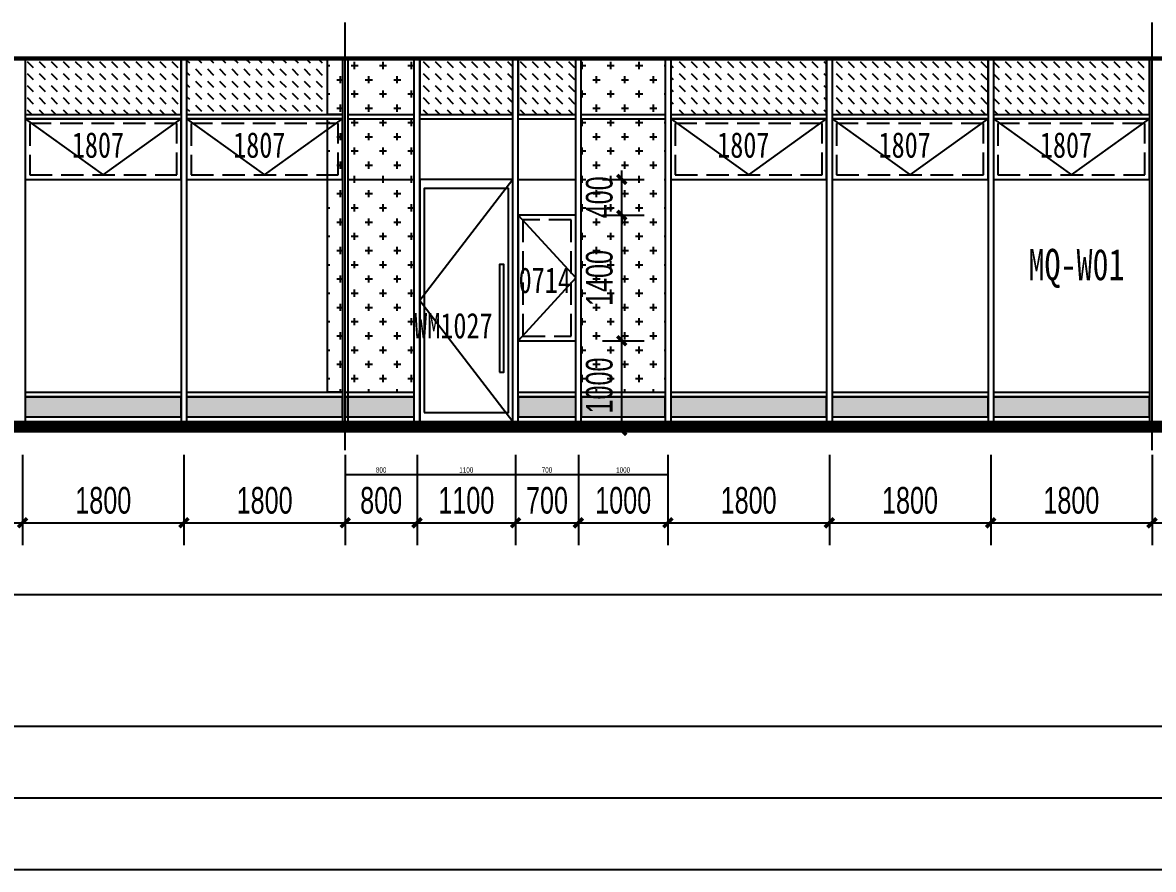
# Model space of a CAD drawing. Extents: x -483182 to 812890, y -390528 to -214858.
# Drawn here: x -384800 to -372185, y -316392 to -306942 of the extents above; entities that cross this region are included whole.
import ezdxf

# ---------------------------------------------------------------- set-up
doc = ezdxf.new("R2010")
doc.units = 0
doc.header["$LTSCALE"] = 1000
doc.header["$MEASUREMENT"] = 0
doc.linetypes.add('DASH', pattern=[0.35, 0.25, -0.1])
for name, color, linetype in [('01-标注_尺寸', 124, 'Continuous'), ('01-标注_符号', 200, 'Continuous'), ('01-标注_轴线坐标', 132, 'Continuous'), ('05-填充_156', 156, 'Continuous'), ('05-填充_168', 168, 'Continuous'), ('05-填充_18', 18, 'Continuous'), ('A-0-图名图例', 2, 'Continuous'), ('A-C_窗', 140, 'Continuous'), ('A-C_门', 150, 'Continuous'), ('E-立面轮廓', 241, 'Continuous')]:
    doc.layers.add(name, color=color, linetype=linetype)
doc.layers.add('04-不打印_辅助线', color=165, linetype='Continuous', plot=False)
doc.styles.add('_TCH_DIM_T3', font='ros.shx', dxfattribs={"width": 0.705882, "bigfont": 'jd.shx'})
doc.styles.get("Standard").update_dxf_attribs({"font": 'STXIHEI_0.TTF', "width": 0.75})
doc.dimstyles.new('_TCH_ARCH&&100', dxfattribs={"dimtxt": 297.5, "dimasz": 100, "dimexe": 250, "dimexo": 300, "dimgap": 100, "dimtad": 1, "dimdec": 0, "dimzin": 0, "dimdsep": 46, "dimtxsty": '_TCH_DIM_T3', "dimblk": 'ARCHTICK', "dimcen": 0.09, "dimclrt": 7, "dimazin": 2, "dimtfac": 1, "dimtdec": 0, "dimtix": 1, "dimtmove": 2, "dimatfit": 3, "dimfxl": 0, "dimtolj": 1, "dimtzin": 0, "dimarcsym": 0})
doc.dimstyles.new('_TCH_ARCH&&20', dxfattribs={"dimtxt": 59.5, "dimasz": 20, "dimexe": 50, "dimexo": 60, "dimgap": 20, "dimtad": 1, "dimdec": 0, "dimzin": 0, "dimdsep": 46, "dimtxsty": '_TCH_DIM_T3', "dimblk": 'ARCHTICK', "dimcen": 0.09, "dimclrt": 7, "dimazin": 2, "dimtfac": 1, "dimtdec": 0, "dimtix": 1, "dimtmove": 2, "dimatfit": 3, "dimfxl": 0, "dimtolj": 1, "dimtzin": 0, "dimarcsym": 0})
pattern_1 = [(0, (-432094.87, 10237.5), (158.75, 158.75), [79.375, -238.125]), (90, (-432055.18, 10197.81), (-158.75, 158.75), [79.375, -238.125])]

# ---------------------------------------------------------------- blocks, each defined once
blk = doc.blocks.new('*U464')
at = {"layer": '05-填充_156'}
h = blk.add_hatch(dxfattribs=at)
h.set_pattern_fill('DASH', color=256, scale=100, angle=315)
h.set_pattern_definition([(315, (17475, 318054.43), (134.703842, -3e-14), [95.25, -95.25])])
h.paths.add_polyline_path([(0, 50), (1740, 50), (1740, 675), (0, 675)])
blk.add_lwpolyline([(0, 50), (1740, 50), (1740, 675), (0, 675)], close=True)
for points in [[(0, 50), (1740, 50)], [(0, 0), (1740, 0)]]:
    blk.add_lwpolyline(points)
blk = doc.blocks.new('*U529')
at = {"layer": '05-填充_156'}
h = blk.add_hatch(dxfattribs=at)
h.set_pattern_fill('DASH', color=256, scale=100, angle=315)
h.set_pattern_definition([(315, (16375, 318054.43), (134.703842, -3e-14), [95.25, -95.25])])
h.paths.add_polyline_path([(0, 50), (640, 50), (640, 675), (0, 675)])
blk.add_lwpolyline([(0, 50), (640, 50), (640, 675), (0, 675)], close=True)
for points in [[(0, 50), (640, 50)], [(0, 0), (640, 0)]]:
    blk.add_lwpolyline(points)
blk = doc.blocks.new('*U530')
at = {"layer": '05-填充_168'}
h = blk.add_hatch(color=256, dxfattribs=at)
h.dxf.hatch_style = 1
h.paths.add_polyline_path([(0, 50), (640, 50), (640, 275), (0, 275)])
for points in [[(0, 325), (640, 325)], [(0, 275), (640, 275)], [(0, 50), (640, 50)], [(0, 0), (640, 0)]]:
    blk.add_lwpolyline(points)
blk.add_lwpolyline([(0, 50), (640, 50), (640, 275), (0, 275)], close=True)
blk = doc.blocks.new('kdytu')
at = {"layer": '05-填充_168'}
h = blk.add_hatch(color=256, dxfattribs=at)
h.dxf.hatch_style = 1
h.paths.add_polyline_path([(0, 50), (1740, 50), (1740, 275), (0, 275)])
for points in [[(0, 325), (1740, 325)], [(0, 275), (1740, 275)], [(0, 50), (1740, 50)], [(0, 0), (1740, 0)]]:
    blk.add_lwpolyline(points)
blk.add_lwpolyline([(0, 50), (1740, 50), (1740, 275), (0, 275)], close=True)
blk = doc.blocks.new('*U77')
at = {"layer": '05-填充_168'}
h = blk.add_hatch(color=256, dxfattribs=at)
h.dxf.hatch_style = 1
h.paths.add_polyline_path([(0, 50), (770, 50), (770, 275), (0, 275)])
for points in [[(0, 325), (770, 325)], [(0, 275), (770, 275)], [(0, 50), (770, 50)], [(0, 0), (770, 0)]]:
    blk.add_lwpolyline(points)
blk.add_lwpolyline([(0, 50), (770, 50), (770, 275), (0, 275)], close=True)
blk = doc.blocks.new('A$C2E0A5E3B')
blk.add_lwpolyline([(-5, 0), (1735, 0), (1735, 675), (-5, 675)], close=True)
for points in [[(-5, 675), (865, 50)], [(865, 50), (1735, 675)]]:
    blk.add_lwpolyline(points)
at = {"linetype": 'DASH'}
blk.add_lwpolyline([(45, 50), (1685, 50), (1685, 625), (45, 625)], close=True, dxfattribs=at)
at = {"layer": '04-不打印_辅助线', "width": 0.75}
blk.add_text('1807', height=285.4, dxfattribs=at).set_placement((514, 242))
blk = doc.blocks.new('*U528')
at = {"layer": '05-填充_168'}
h = blk.add_hatch(color=256, dxfattribs=at)
h.dxf.hatch_style = 1
h.paths.add_polyline_path([(0, 50), (940, 50), (940, 275), (0, 275)])
for points in [[(0, 325), (940, 325)], [(0, 275), (940, 275)], [(0, 50), (940, 50)], [(0, 0), (940, 0)]]:
    blk.add_lwpolyline(points)
blk.add_lwpolyline([(0, 50), (940, 50), (940, 275), (0, 275)], close=True)
blk = doc.blocks.new('*U531')
at = {"layer": '05-填充_156'}
h = blk.add_hatch(dxfattribs=at)
h.set_pattern_fill('DASH', color=256, scale=100, angle=315)
h.set_pattern_definition([(315, (16775, 318054.43), (134.703842, -3e-14), [95.25, -95.25])])
h.paths.add_polyline_path([(0, 50), (1040, 50), (1040, 675), (0, 675)])
blk.add_lwpolyline([(0, 50), (1040, 50), (1040, 675), (0, 675)], close=True)
for points in [[(0, 50), (1040, 50)], [(0, 0), (1040, 0)]]:
    blk.add_lwpolyline(points)
blk = doc.blocks.new('_ArchTick')
at = {"color": 0, "linetype": 'ByBlock', "const_width": 0.4}
blk.add_lwpolyline([(-0.5, -0.5), (0.5, 0.5)], dxfattribs=at)
blk = doc.blocks.new('*D1678')
at = {"layer": '01-标注_轴线坐标', "color": 0, "lineweight": -2, "transparency": 16777216}
for p, q in [((-390200, -312465), (-390200, -313574)), ((-341508, -312465), (-341508, -313574)), ((-390200, -313324), (-341508, -313324))]:
    blk.add_line(p, q, dxfattribs=at)
at = {"layer": 'Defpoints', "color": 0, "transparency": 16777216}
for p in [(-390200, -312165), (-341508, -312165), (-341508, -313324)]:
    blk.add_point(p, dxfattribs=at)
at = {"layer": '01-标注_轴线坐标', "color": 0, "lineweight": -2, "transparency": 16777216, "xscale": 100, "yscale": 100, "zscale": 100, "rotation": 180}
blk.add_blockref('_ArchTick', (-390200, -313324), dxfattribs=at)
at = {"layer": '01-标注_轴线坐标', "color": 0, "lineweight": -2, "transparency": 16777216, "xscale": 100, "yscale": 100, "zscale": 100}
blk.add_blockref('_ArchTick', (-341508, -313324), dxfattribs=at)
at = {"layer": '01-标注_轴线坐标', "color": 7, "transparency": 16777216, "insert": (-365854, -313075), "char_height": 297.5, "attachment_point": 5, "style": '_TCH_DIM_T3'}
blk.add_mtext('\\A1;48692', dxfattribs=at)
blk = doc.blocks.new('*D1695')
at = {"layer": '01-标注_尺寸', "color": 0, "lineweight": -2, "transparency": 16777216}
for p, q in [((-372200, -311765), (-372200, -312774)), ((-370400, -311765), (-370400, -312774)), ((-372200, -312524), (-370400, -312524))]:
    blk.add_line(p, q, dxfattribs=at)
at = {"layer": 'Defpoints', "color": 0, "transparency": 16777216}
for p in [(-372200, -311465), (-370400, -311465), (-370400, -312524)]:
    blk.add_point(p, dxfattribs=at)
at = {"layer": '01-标注_尺寸', "color": 0, "lineweight": -2, "transparency": 16777216, "xscale": 100, "yscale": 100, "zscale": 100, "rotation": 180}
blk.add_blockref('_ArchTick', (-372200, -312524), dxfattribs=at)
at = {"layer": '01-标注_尺寸', "color": 0, "lineweight": -2, "transparency": 16777216, "xscale": 100, "yscale": 100, "zscale": 100}
blk.add_blockref('_ArchTick', (-370400, -312524), dxfattribs=at)
at = {"layer": '01-标注_尺寸', "color": 7, "transparency": 16777216, "insert": (-371300, -312275), "char_height": 297.5, "attachment_point": 5, "style": '_TCH_DIM_T3'}
blk.add_mtext('\\A1;1800', dxfattribs=at)
blk = doc.blocks.new('*D1696')
at = {"layer": '01-标注_尺寸', "color": 0, "lineweight": -2, "transparency": 16777216}
for p, q in [((-374000, -311765), (-374000, -312774)), ((-372200, -311765), (-372200, -312774)), ((-374000, -312524), (-372200, -312524))]:
    blk.add_line(p, q, dxfattribs=at)
at = {"layer": 'Defpoints', "color": 0, "transparency": 16777216}
for p in [(-374000, -311465), (-372200, -311465), (-372200, -312524)]:
    blk.add_point(p, dxfattribs=at)
at = {"layer": '01-标注_尺寸', "color": 0, "lineweight": -2, "transparency": 16777216, "xscale": 100, "yscale": 100, "zscale": 100, "rotation": 180}
blk.add_blockref('_ArchTick', (-374000, -312524), dxfattribs=at)
at = {"layer": '01-标注_尺寸', "color": 0, "lineweight": -2, "transparency": 16777216, "xscale": 100, "yscale": 100, "zscale": 100}
blk.add_blockref('_ArchTick', (-372200, -312524), dxfattribs=at)
at = {"layer": '01-标注_尺寸', "color": 7, "transparency": 16777216, "insert": (-373100, -312275), "char_height": 297.5, "attachment_point": 5, "style": '_TCH_DIM_T3'}
blk.add_mtext('\\A1;1800', dxfattribs=at)
blk = doc.blocks.new('*D1697')
at = {"layer": '01-标注_尺寸', "color": 0, "lineweight": -2, "transparency": 16777216}
for p, q in [((-375800, -311765), (-375800, -312774)), ((-374000, -311765), (-374000, -312774)), ((-375800, -312524), (-374000, -312524))]:
    blk.add_line(p, q, dxfattribs=at)
at = {"layer": 'Defpoints', "color": 0, "transparency": 16777216}
for p in [(-375800, -311465), (-374000, -311465), (-374000, -312524)]:
    blk.add_point(p, dxfattribs=at)
at = {"layer": '01-标注_尺寸', "color": 0, "lineweight": -2, "transparency": 16777216, "xscale": 100, "yscale": 100, "zscale": 100, "rotation": 180}
blk.add_blockref('_ArchTick', (-375800, -312524), dxfattribs=at)
at = {"layer": '01-标注_尺寸', "color": 0, "lineweight": -2, "transparency": 16777216, "xscale": 100, "yscale": 100, "zscale": 100}
blk.add_blockref('_ArchTick', (-374000, -312524), dxfattribs=at)
at = {"layer": '01-标注_尺寸', "color": 7, "transparency": 16777216, "insert": (-374900, -312275), "char_height": 297.5, "attachment_point": 5, "style": '_TCH_DIM_T3'}
blk.add_mtext('\\A1;1800', dxfattribs=at)
blk = doc.blocks.new('*D1698')
at = {"layer": '01-标注_尺寸', "color": 0, "lineweight": -2, "transparency": 16777216}
for p, q in [((-377600, -311765), (-377600, -312774)), ((-375800, -311765), (-375800, -312774)), ((-377600, -312524), (-375800, -312524))]:
    blk.add_line(p, q, dxfattribs=at)
at = {"layer": 'Defpoints', "color": 0, "transparency": 16777216}
for p in [(-377600, -311465), (-375800, -311465), (-375800, -312524)]:
    blk.add_point(p, dxfattribs=at)
at = {"layer": '01-标注_尺寸', "color": 0, "lineweight": -2, "transparency": 16777216, "xscale": 100, "yscale": 100, "zscale": 100, "rotation": 180}
blk.add_blockref('_ArchTick', (-377600, -312524), dxfattribs=at)
at = {"layer": '01-标注_尺寸', "color": 0, "lineweight": -2, "transparency": 16777216, "xscale": 100, "yscale": 100, "zscale": 100}
blk.add_blockref('_ArchTick', (-375800, -312524), dxfattribs=at)
at = {"layer": '01-标注_尺寸', "color": 7, "transparency": 16777216, "insert": (-376700, -312275), "char_height": 297.5, "attachment_point": 5, "style": '_TCH_DIM_T3'}
blk.add_mtext('\\A1;1800', dxfattribs=at)
blk = doc.blocks.new('*D1699')
at = {"layer": '01-标注_尺寸', "color": 0, "lineweight": -2, "transparency": 16777216}
for p, q in [((-378600, -311765), (-378600, -312774)), ((-377600, -311765), (-377600, -312774)), ((-378600, -312524), (-377600, -312524))]:
    blk.add_line(p, q, dxfattribs=at)
at = {"layer": 'Defpoints', "color": 0, "transparency": 16777216}
for p in [(-378600, -311465), (-377600, -311465), (-377600, -312524)]:
    blk.add_point(p, dxfattribs=at)
at = {"layer": '01-标注_尺寸', "color": 0, "lineweight": -2, "transparency": 16777216, "xscale": 100, "yscale": 100, "zscale": 100, "rotation": 180}
blk.add_blockref('_ArchTick', (-378600, -312524), dxfattribs=at)
at = {"layer": '01-标注_尺寸', "color": 0, "lineweight": -2, "transparency": 16777216, "xscale": 100, "yscale": 100, "zscale": 100}
blk.add_blockref('_ArchTick', (-377600, -312524), dxfattribs=at)
at = {"layer": '01-标注_尺寸', "color": 7, "transparency": 16777216, "insert": (-378100, -312275), "char_height": 297.5, "attachment_point": 5, "style": '_TCH_DIM_T3'}
blk.add_mtext('\\A1;1000', dxfattribs=at)
blk = doc.blocks.new('*D1700')
at = {"layer": '01-标注_尺寸', "color": 0, "lineweight": -2, "transparency": 16777216}
for p, q in [((-379300, -311765), (-379300, -312774)), ((-378600, -311765), (-378600, -312774)), ((-379300, -312524), (-378600, -312524))]:
    blk.add_line(p, q, dxfattribs=at)
at = {"layer": 'Defpoints', "color": 0, "transparency": 16777216}
for p in [(-379300, -311465), (-378600, -311465), (-378600, -312524)]:
    blk.add_point(p, dxfattribs=at)
at = {"layer": '01-标注_尺寸', "color": 0, "lineweight": -2, "transparency": 16777216, "xscale": 100, "yscale": 100, "zscale": 100, "rotation": 180}
blk.add_blockref('_ArchTick', (-379300, -312524), dxfattribs=at)
at = {"layer": '01-标注_尺寸', "color": 0, "lineweight": -2, "transparency": 16777216, "xscale": 100, "yscale": 100, "zscale": 100}
blk.add_blockref('_ArchTick', (-378600, -312524), dxfattribs=at)
at = {"layer": '01-标注_尺寸', "color": 7, "transparency": 16777216, "insert": (-378950, -312275), "char_height": 297.5, "attachment_point": 5, "style": '_TCH_DIM_T3'}
blk.add_mtext('\\A1;700', dxfattribs=at)
blk = doc.blocks.new('*D1701')
at = {"layer": '01-标注_尺寸', "color": 0, "lineweight": -2, "transparency": 16777216}
for p, q in [((-380400, -311765), (-380400, -312774)), ((-379300, -311765), (-379300, -312774)), ((-380400, -312524), (-379300, -312524))]:
    blk.add_line(p, q, dxfattribs=at)
at = {"layer": 'Defpoints', "color": 0, "transparency": 16777216}
for p in [(-380400, -311465), (-379300, -311465), (-379300, -312524)]:
    blk.add_point(p, dxfattribs=at)
at = {"layer": '01-标注_尺寸', "color": 0, "lineweight": -2, "transparency": 16777216, "xscale": 100, "yscale": 100, "zscale": 100, "rotation": 180}
blk.add_blockref('_ArchTick', (-380400, -312524), dxfattribs=at)
at = {"layer": '01-标注_尺寸', "color": 0, "lineweight": -2, "transparency": 16777216, "xscale": 100, "yscale": 100, "zscale": 100}
blk.add_blockref('_ArchTick', (-379300, -312524), dxfattribs=at)
at = {"layer": '01-标注_尺寸', "color": 7, "transparency": 16777216, "insert": (-379850, -312275), "char_height": 297.5, "attachment_point": 5, "style": '_TCH_DIM_T3'}
blk.add_mtext('\\A1;1100', dxfattribs=at)
blk = doc.blocks.new('*D1702')
at = {"layer": '01-标注_尺寸', "color": 0, "lineweight": -2, "transparency": 16777216}
for p, q in [((-381200, -311765), (-381200, -312774)), ((-380400, -311765), (-380400, -312774)), ((-381200, -312524), (-380400, -312524))]:
    blk.add_line(p, q, dxfattribs=at)
at = {"layer": 'Defpoints', "color": 0, "transparency": 16777216}
for p in [(-381200, -311465), (-380400, -311465), (-380400, -312524)]:
    blk.add_point(p, dxfattribs=at)
at = {"layer": '01-标注_尺寸', "color": 0, "lineweight": -2, "transparency": 16777216, "xscale": 100, "yscale": 100, "zscale": 100, "rotation": 180}
blk.add_blockref('_ArchTick', (-381200, -312524), dxfattribs=at)
at = {"layer": '01-标注_尺寸', "color": 0, "lineweight": -2, "transparency": 16777216, "xscale": 100, "yscale": 100, "zscale": 100}
blk.add_blockref('_ArchTick', (-380400, -312524), dxfattribs=at)
at = {"layer": '01-标注_尺寸', "color": 7, "transparency": 16777216, "insert": (-380800, -312275), "char_height": 297.5, "attachment_point": 5, "style": '_TCH_DIM_T3'}
blk.add_mtext('\\A1;800', dxfattribs=at)
blk = doc.blocks.new('*D1703')
at = {"layer": '01-标注_尺寸', "color": 0, "lineweight": -2, "transparency": 16777216}
for p, q in [((-383000, -311765), (-383000, -312774)), ((-381200, -311765), (-381200, -312774)), ((-383000, -312524), (-381200, -312524))]:
    blk.add_line(p, q, dxfattribs=at)
at = {"layer": 'Defpoints', "color": 0, "transparency": 16777216}
for p in [(-383000, -311465), (-381200, -311465), (-381200, -312524)]:
    blk.add_point(p, dxfattribs=at)
at = {"layer": '01-标注_尺寸', "color": 0, "lineweight": -2, "transparency": 16777216, "xscale": 100, "yscale": 100, "zscale": 100, "rotation": 180}
blk.add_blockref('_ArchTick', (-383000, -312524), dxfattribs=at)
at = {"layer": '01-标注_尺寸', "color": 0, "lineweight": -2, "transparency": 16777216, "xscale": 100, "yscale": 100, "zscale": 100}
blk.add_blockref('_ArchTick', (-381200, -312524), dxfattribs=at)
at = {"layer": '01-标注_尺寸', "color": 7, "transparency": 16777216, "insert": (-382100, -312275), "char_height": 297.5, "attachment_point": 5, "style": '_TCH_DIM_T3'}
blk.add_mtext('\\A1;1800', dxfattribs=at)
blk = doc.blocks.new('*D1704')
at = {"layer": '01-标注_尺寸', "color": 0, "lineweight": -2, "transparency": 16777216}
for p, q in [((-384800, -311765), (-384800, -312774)), ((-383000, -311765), (-383000, -312774)), ((-384800, -312524), (-383000, -312524))]:
    blk.add_line(p, q, dxfattribs=at)
at = {"layer": 'Defpoints', "color": 0, "transparency": 16777216}
for p in [(-384800, -311465), (-383000, -311465), (-383000, -312524)]:
    blk.add_point(p, dxfattribs=at)
at = {"layer": '01-标注_尺寸', "color": 0, "lineweight": -2, "transparency": 16777216, "xscale": 100, "yscale": 100, "zscale": 100, "rotation": 180}
blk.add_blockref('_ArchTick', (-384800, -312524), dxfattribs=at)
at = {"layer": '01-标注_尺寸', "color": 0, "lineweight": -2, "transparency": 16777216, "xscale": 100, "yscale": 100, "zscale": 100}
blk.add_blockref('_ArchTick', (-383000, -312524), dxfattribs=at)
at = {"layer": '01-标注_尺寸', "color": 7, "transparency": 16777216, "insert": (-383900, -312275), "char_height": 297.5, "attachment_point": 5, "style": '_TCH_DIM_T3'}
blk.add_mtext('\\A1;1800', dxfattribs=at)
blk = doc.blocks.new('*D1705')
at = {"layer": '01-标注_尺寸', "color": 0, "lineweight": -2, "transparency": 16777216}
for p, q in [((-386600, -311765), (-386600, -312774)), ((-384800, -311765), (-384800, -312774)), ((-386600, -312524), (-384800, -312524))]:
    blk.add_line(p, q, dxfattribs=at)
at = {"layer": 'Defpoints', "color": 0, "transparency": 16777216}
for p in [(-386600, -311465), (-384800, -311465), (-384800, -312524)]:
    blk.add_point(p, dxfattribs=at)
at = {"layer": '01-标注_尺寸', "color": 0, "lineweight": -2, "transparency": 16777216, "xscale": 100, "yscale": 100, "zscale": 100, "rotation": 180}
blk.add_blockref('_ArchTick', (-386600, -312524), dxfattribs=at)
at = {"layer": '01-标注_尺寸', "color": 0, "lineweight": -2, "transparency": 16777216, "xscale": 100, "yscale": 100, "zscale": 100}
blk.add_blockref('_ArchTick', (-384800, -312524), dxfattribs=at)
at = {"layer": '01-标注_尺寸', "color": 7, "transparency": 16777216, "insert": (-385700, -312275), "char_height": 297.5, "attachment_point": 5, "style": '_TCH_DIM_T3'}
blk.add_mtext('\\A1;1800', dxfattribs=at)
blk = doc.blocks.new('*D2064')
at = {"layer": '01-标注_尺寸', "color": 0, "lineweight": -2, "transparency": 16777216}
for p, q in [((-381200, -311765), (-381200, -312035)), ((-380400, -311765), (-380400, -312035)), ((-381200, -311985), (-380400, -311985))]:
    blk.add_line(p, q, dxfattribs=at)
at = {"layer": 'Defpoints', "color": 0, "transparency": 16777216}
for p in [(-381200, -311705), (-380400, -311705), (-380400, -311985)]:
    blk.add_point(p, dxfattribs=at)
at = {"layer": '01-标注_尺寸', "color": 0, "lineweight": -2, "transparency": 16777216, "xscale": 20, "yscale": 20, "zscale": 20, "rotation": 180}
blk.add_blockref('_ArchTick', (-381200, -311985), dxfattribs=at)
at = {"layer": '01-标注_尺寸', "color": 0, "lineweight": -2, "transparency": 16777216, "xscale": 20, "yscale": 20, "zscale": 20}
blk.add_blockref('_ArchTick', (-380400, -311985), dxfattribs=at)
at = {"layer": '01-标注_尺寸', "color": 7, "transparency": 16777216, "insert": (-380800, -311935), "char_height": 59.5, "attachment_point": 5, "style": '_TCH_DIM_T3'}
blk.add_mtext('\\A1;800', dxfattribs=at)
blk = doc.blocks.new('*D2065')
at = {"layer": '01-标注_尺寸', "color": 0, "lineweight": -2, "transparency": 16777216}
for p, q in [((-380400, -311765), (-380400, -312035)), ((-379300, -311765), (-379300, -312035)), ((-380400, -311985), (-379300, -311985))]:
    blk.add_line(p, q, dxfattribs=at)
at = {"layer": 'Defpoints', "color": 0, "transparency": 16777216}
for p in [(-380400, -311705), (-379300, -311705), (-379300, -311985)]:
    blk.add_point(p, dxfattribs=at)
at = {"layer": '01-标注_尺寸', "color": 0, "lineweight": -2, "transparency": 16777216, "xscale": 20, "yscale": 20, "zscale": 20, "rotation": 180}
blk.add_blockref('_ArchTick', (-380400, -311985), dxfattribs=at)
at = {"layer": '01-标注_尺寸', "color": 0, "lineweight": -2, "transparency": 16777216, "xscale": 20, "yscale": 20, "zscale": 20}
blk.add_blockref('_ArchTick', (-379300, -311985), dxfattribs=at)
at = {"layer": '01-标注_尺寸', "color": 7, "transparency": 16777216, "insert": (-379850, -311935), "char_height": 59.5, "attachment_point": 5, "style": '_TCH_DIM_T3'}
blk.add_mtext('\\A1;1100', dxfattribs=at)
blk = doc.blocks.new('*D2066')
at = {"layer": '01-标注_尺寸', "color": 0, "lineweight": -2, "transparency": 16777216}
for p, q in [((-379300, -311765), (-379300, -312035)), ((-378600, -311765), (-378600, -312035)), ((-379300, -311985), (-378600, -311985))]:
    blk.add_line(p, q, dxfattribs=at)
at = {"layer": 'Defpoints', "color": 0, "transparency": 16777216}
for p in [(-379300, -311705), (-378600, -311705), (-378600, -311985)]:
    blk.add_point(p, dxfattribs=at)
at = {"layer": '01-标注_尺寸', "color": 0, "lineweight": -2, "transparency": 16777216, "xscale": 20, "yscale": 20, "zscale": 20, "rotation": 180}
blk.add_blockref('_ArchTick', (-379300, -311985), dxfattribs=at)
at = {"layer": '01-标注_尺寸', "color": 0, "lineweight": -2, "transparency": 16777216, "xscale": 20, "yscale": 20, "zscale": 20}
blk.add_blockref('_ArchTick', (-378600, -311985), dxfattribs=at)
at = {"layer": '01-标注_尺寸', "color": 7, "transparency": 16777216, "insert": (-378950, -311935), "char_height": 59.5, "attachment_point": 5, "style": '_TCH_DIM_T3'}
blk.add_mtext('\\A1;700', dxfattribs=at)
blk = doc.blocks.new('*D2067')
at = {"layer": '01-标注_尺寸', "color": 0, "lineweight": -2, "transparency": 16777216}
for p, q in [((-378600, -311765), (-378600, -312035)), ((-377600, -311765), (-377600, -312035)), ((-378600, -311985), (-377600, -311985))]:
    blk.add_line(p, q, dxfattribs=at)
at = {"layer": 'Defpoints', "color": 0, "transparency": 16777216}
for p in [(-378600, -311705), (-377600, -311705), (-377600, -311985)]:
    blk.add_point(p, dxfattribs=at)
at = {"layer": '01-标注_尺寸', "color": 0, "lineweight": -2, "transparency": 16777216, "xscale": 20, "yscale": 20, "zscale": 20, "rotation": 180}
blk.add_blockref('_ArchTick', (-378600, -311985), dxfattribs=at)
at = {"layer": '01-标注_尺寸', "color": 0, "lineweight": -2, "transparency": 16777216, "xscale": 20, "yscale": 20, "zscale": 20}
blk.add_blockref('_ArchTick', (-377600, -311985), dxfattribs=at)
at = {"layer": '01-标注_尺寸', "color": 7, "transparency": 16777216, "insert": (-378100, -311935), "char_height": 59.5, "attachment_point": 5, "style": '_TCH_DIM_T3'}
blk.add_mtext('\\A1;1000', dxfattribs=at)
blk = doc.blocks.new('*D2068')
at = {"layer": '01-标注_尺寸', "color": 0, "lineweight": -2, "transparency": 16777216}
for p, q in [((-378330, -310492), (-377866, -310492)), ((-378116, -311492), (-378116, -310492)), ((-378330, -311492), (-377866, -311492))]:
    blk.add_line(p, q, dxfattribs=at)
at = {"layer": 'Defpoints', "color": 0, "transparency": 16777216}
for p in [(-378630, -310492), (-378116, -310492), (-378630, -311492)]:
    blk.add_point(p, dxfattribs=at)
at = {"layer": '01-标注_尺寸', "color": 0, "lineweight": -2, "transparency": 16777216, "xscale": 100, "yscale": 100, "zscale": 100}
for p, rotation in [((-378116, -310492), 90), ((-378116, -311492), 270)]:
    blk.add_blockref('_ArchTick', p, dxfattribs=dict(at, rotation=rotation))
at = {"layer": '01-标注_尺寸', "color": 7, "transparency": 16777216, "insert": (-378365, -310992), "char_height": 297.5, "attachment_point": 5, "rotation": 90, "style": '_TCH_DIM_T3'}
blk.add_mtext('\\A1;1000', dxfattribs=at)
blk = doc.blocks.new('*D2069')
at = {"layer": '01-标注_尺寸', "color": 0, "lineweight": -2, "transparency": 16777216}
for p, q in [((-378330, -309092), (-377866, -309092)), ((-378116, -310492), (-378116, -309092)), ((-378330, -310492), (-377866, -310492))]:
    blk.add_line(p, q, dxfattribs=at)
at = {"layer": 'Defpoints', "color": 0, "transparency": 16777216}
for p in [(-378630, -309092), (-378116, -309092), (-378630, -310492)]:
    blk.add_point(p, dxfattribs=at)
at = {"layer": '01-标注_尺寸', "color": 0, "lineweight": -2, "transparency": 16777216, "xscale": 100, "yscale": 100, "zscale": 100}
for p, rotation in [((-378116, -309092), 90), ((-378116, -310492), 270)]:
    blk.add_blockref('_ArchTick', p, dxfattribs=dict(at, rotation=rotation))
at = {"layer": '01-标注_尺寸', "color": 7, "transparency": 16777216, "insert": (-378365, -309792), "char_height": 297.5, "attachment_point": 5, "rotation": 90, "style": '_TCH_DIM_T3'}
blk.add_mtext('\\A1;1400', dxfattribs=at)
blk = doc.blocks.new('*D2070')
at = {"layer": '01-标注_尺寸', "color": 0, "lineweight": -2, "transparency": 16777216}
for p, q in [((-378116, -308692), (-378116, -308592)), ((-378330, -308692), (-377866, -308692)), ((-378116, -309092), (-378116, -308692)), ((-378330, -309092), (-377866, -309092)), ((-378116, -309092), (-378116, -309192))]:
    blk.add_line(p, q, dxfattribs=at)
at = {"layer": 'Defpoints', "color": 0, "transparency": 16777216}
for p in [(-378630, -308692), (-378116, -308692), (-378630, -309092)]:
    blk.add_point(p, dxfattribs=at)
at = {"layer": '01-标注_尺寸', "color": 0, "lineweight": -2, "transparency": 16777216, "xscale": 100, "yscale": 100, "zscale": 100}
for p, rotation in [((-378116, -308692), 270), ((-378116, -309092), 90)]:
    blk.add_blockref('_ArchTick', p, dxfattribs=dict(at, rotation=rotation))
at = {"layer": '01-标注_尺寸', "color": 7, "transparency": 16777216, "insert": (-378365, -308892), "char_height": 297.5, "attachment_point": 5, "rotation": 90, "style": '_TCH_DIM_T3'}
blk.add_mtext('\\A1;400', dxfattribs=at)

msp = doc.modelspace()

# ---------------------------------------------------------------- hatches: boundary and pattern name
at = {"layer": '05-填充_156'}
h = msp.add_hatch(dxfattribs=at)
h.set_pattern_fill('DASH', color=256, scale=100, angle=315)
h.set_pattern_definition([(315, (-365494.87, 10037.5), (134.703842, -3e-14), [95.25, -95.25])])
h.paths.add_polyline_path([(-382969.9, -307966.9), (-381399.9, -307966.9), (-381399.9, -307341.9), (-382969.9, -307341.9)])
h = msp.add_hatch(dxfattribs=at)
h.set_pattern_fill('CROSS', color=136, scale=100)
h.set_pattern_definition(pattern_1)
h.paths.add_polyline_path([(-381399.9, -307341.9), (-381229.9, -307341.9), (-381229.9, -307966.9), (-381399.9, -307966.9)])
h.paths.add_polyline_path([(-381399.9, -308016.9), (-381229.9, -308016.9), (-381229.9, -311066.9), (-381399.9, -311066.9)])
h = msp.add_hatch(dxfattribs=at)
h.set_pattern_fill('CROSS', color=136, scale=100)
h.set_pattern_definition(pattern_1)
h.paths.add_polyline_path([(-381169.9, -307966.9), (-380429.9, -307966.9), (-380429.9, -307341.9), (-381169.9, -307341.9)])
h = msp.add_hatch(dxfattribs=at)
h.set_pattern_fill('CROSS', color=136, scale=100)
h.set_pattern_definition([(0, (-432094.87, 10237.5), (158.75, 158.75), [79.375, -238.125]), (90, (-432055.18, 10197.81), (-158.75, 158.75), [79.375, -238.125])])
h.paths.add_polyline_path([(-377629.9, -308016.9), (-378569.9, -308016.9), (-378569.9, -311066.9), (-377629.9, -311066.9)])
h.paths.add_polyline_path([(-378569.9, -307966.9), (-377629.9, -307966.9), (-377629.9, -307341.9), (-378569.9, -307341.9)])
h = msp.add_hatch(dxfattribs=at)
h.set_pattern_fill('CROSS', color=136, scale=100)
h.set_pattern_definition(pattern_1)
h.paths.add_polyline_path([(-381169.9, -308016.9), (-380429.9, -308016.9), (-380429.9, -311066.9), (-381169.9, -311066.9)])

# ---------------------------------------------------------------- linework, layer by layer
at = {"layer": '04-不打印_辅助线'}
for p, q in [((-381199.9, -311711.7), (-381199.9, -306941.9)), ((-372199.9, -311711.7), (-372199.9, -306941.9))]:
    msp.add_line(p, q, dxfattribs=at)
for points in [[(-391099.9, -311391.9), (-341207.9, -311391.9)], [(-391099.9, -311491.9), (-341207.9, -311491.9)]]:
    msp.add_lwpolyline(points, dxfattribs=at)
at = {"layer": '05-填充_156', "color": 136}
for points in [[(-381399.9, -307341.9), (-381229.9, -307341.9), (-381229.9, -307966.9), (-381399.9, -307966.9)], [(-381399.9, -308016.9), (-381229.9, -308016.9), (-381229.9, -311066.9), (-381399.9, -311066.9)]]:
    msp.add_lwpolyline(points, close=True, dxfattribs=at)
at = {"layer": '05-填充_18', "const_width": 100}
for points in [[(-391099.9, -311441.9), (-378629.9, -311441.9)], [(-378629.9, -311441.9), (-355969.9, -311441.9)]]:
    msp.add_lwpolyline(points, dxfattribs=at)
at = {"layer": 'A-0-图名图例'}
for p, q in [((-396580, -314791.9), (-322480, -314791.9)), ((-396580, -315591.9), (-322480, -315591.9)), ((-396580, -316391.9), (-322480, -316391.9))]:
    msp.add_line(p, q, dxfattribs=at)
at = {"layer": 'A-C_窗'}
for p, q in [((-384769.9, -307341.9), (-384769.9, -311391.9)), ((-383029.9, -307341.9), (-383029.9, -311391.9)), ((-382969.9, -307341.9), (-382969.9, -311391.9)), ((-381229.9, -307341.9), (-381229.9, -311391.9)), ((-381169.9, -307341.9), (-381169.9, -311391.9)), ((-380429.9, -311391.9), (-380429.9, -307341.9)), ((-380369.9, -311391.9), (-380369.9, -307341.9)), ((-379329.9, -311391.9), (-379329.9, -307341.9)), ((-379269.9, -311391.9), (-379269.9, -307341.9)), ((-378629.9, -311391.9), (-378629.9, -307341.9)), ((-378569.9, -311391.9), (-378569.9, -307341.9)), ((-377629.9, -307341.9), (-377629.9, -311391.9)), ((-377569.9, -307341.9), (-377569.9, -311391.9)), ((-375829.9, -307341.9), (-375829.9, -311391.9)), ((-375769.9, -307341.9), (-375769.9, -311391.9)), ((-374029.9, -307341.9), (-374029.9, -311391.9)), ((-373969.9, -307341.9), (-373969.9, -311391.9)), ((-372229.9, -307341.9), (-372229.9, -311391.9)), ((-381169.9, -308691.9), (-380429.9, -308691.9)), ((-379269.9, -308691.9), (-378629.9, -308691.9))]:
    msp.add_line(p, q, dxfattribs=at)
for points in [[(-382969.9, -307966.9), (-381229.9, -307966.9)], [(-382969.9, -308016.9), (-381229.9, -308016.9)], [(-381169.9, -307966.9), (-380429.9, -307966.9)], [(-381169.9, -308016.9), (-380429.9, -308016.9)], [(-378569.9, -307966.9), (-377629.9, -307966.9)], [(-378569.9, -308016.9), (-377629.9, -308016.9)], [(-379269.9, -309091.9), (-378629.9, -309791.9), (-379269.9, -310491.9)]]:
    msp.add_lwpolyline(points, dxfattribs=at)
msp.add_lwpolyline([(-379269.9, -310491.9), (-378629.9, -310491.9), (-378629.9, -309091.9), (-379269.9, -309091.9)], close=True, dxfattribs=at)
at = {"layer": 'A-C_窗', "linetype": 'DASH'}
msp.add_lwpolyline([(-379219.9, -310441.9), (-378679.9, -310441.9), (-378679.9, -309141.9), (-379219.9, -309141.9)], close=True, dxfattribs=at)
at = {"layer": 'A-C_门'}
for points in [[(-380369.9, -311391.9), (-379329.9, -311391.9), (-379329.9, -308691.9), (-380369.9, -308691.9)], [(-380319.9, -311291.9), (-379379.9, -311291.9), (-379379.9, -308791.9), (-380319.9, -308791.9)], [(-379479.9, -310841.9), (-379429.9, -310841.9), (-379429.9, -309641.9), (-379479.9, -309641.9)]]:
    msp.add_lwpolyline(points, close=True, dxfattribs=at)
msp.add_lwpolyline([(-379329.9, -308691.9), (-380369.9, -310041.9), (-379329.9, -311391.9)], dxfattribs=at)
at = {"layer": 'E-立面轮廓', "const_width": 50}
for points in [[(-391099.9, -307341.9), (-341507.9, -307341.9), (-341507.9, -311491.9), (-391099.9, -311491.9)], [(-341207.9, -311491.9), (-391099.9, -311491.9)]]:
    msp.add_lwpolyline(points, dxfattribs=at)

# ---------------------------------------------------------------- block references
at = {"layer": 'A-C_窗'}
for name, p in [('*U464', (-384769.9, -308016.9)), ('*U531', (-380369.9, -308016.9)), ('*U529', (-379269.9, -308016.9)), ('*U464', (-377569.9, -308016.9)), ('*U464', (-375769.9, -308016.9)), ('*U464', (-373969.9, -308016.9)), ('A$C2E0A5E3B', (-384764.9, -308691.9)), ('A$C2E0A5E3B', (-382964.9, -308691.9)), ('A$C2E0A5E3B', (-377564.9, -308691.9)), ('A$C2E0A5E3B', (-375764.9, -308691.9)), ('A$C2E0A5E3B', (-373964.9, -308691.9)), ('kdytu', (-384769.9, -311391.9)), ('kdytu', (-382969.9, -311391.9)), ('*U77', (-381199.9, -311391.9)), ('*U530', (-379269.9, -311391.9)), ('*U528', (-378569.9, -311391.9)), ('kdytu', (-377569.9, -311391.9)), ('kdytu', (-375769.9, -311391.9)), ('kdytu', (-373969.9, -311391.9))]:
    msp.add_blockref(name, p, dxfattribs=at)

# ---------------------------------------------------------------- texts
at = {"layer": '01-标注_符号', "color": 7, "width": 0.75}
msp.add_text('MQ-W01', height=350, dxfattribs=at).set_placement((-373577.9, -309816.9))
at = {"layer": '04-不打印_辅助线', "width": 0.75}
for s, p in [('0714', (-379266.1, -309959.4)), ('WM1027', (-380430.9, -310466.4))]:
    msp.add_text(s, height=285.43, dxfattribs=at).set_placement(p)

# ---------------------------------------------------------------- dimensions: what is measured, and where the dimension line sits
at = {"layer": '01-标注_尺寸'}
for p1, p2, distance, picture, middle in [((-378629.9, -309091.9), (-378629.9, -308691.9), -513.5, '*D2070', (-378365.1, -308891.9)), ((-378629.9, -310491.9), (-378629.9, -309091.9), -513.5, '*D2069', (-378365.1, -309791.9)), ((-378629.9, -311491.9), (-378629.9, -310491.9), -513.5, '*D2068', (-378365.1, -310991.9)), ((-386599.9, -311465.1), (-384799.9, -311465.1), -1058.9, '*D1705', (-385699.9, -312275.3)), ((-384799.9, -311465.1), (-382999.9, -311465.1), -1058.9, '*D1704', (-383899.9, -312275.3)), ((-382999.9, -311465.1), (-381199.9, -311465.1), -1058.9, '*D1703', (-382099.9, -312275.3)), ((-381199.9, -311465.1), (-380399.9, -311465.1), -1058.9, '*D1702', (-380799.9, -312275.3)), ((-380399.9, -311465.1), (-379299.9, -311465.1), -1058.9, '*D1701', (-379849.9, -312275.3)), ((-379299.9, -311465.1), (-378599.9, -311465.1), -1058.9, '*D1700', (-378949.9, -312275.3)), ((-378599.9, -311465.1), (-377599.9, -311465.1), -1058.9, '*D1699', (-378099.9, -312275.3)), ((-377599.9, -311465.1), (-375799.9, -311465.1), -1058.9, '*D1698', (-376699.9, -312275.3)), ((-375799.9, -311465.1), (-373999.9, -311465.1), -1058.9, '*D1697', (-374899.9, -312275.3)), ((-373999.9, -311465.1), (-372199.9, -311465.1), -1058.9, '*D1696', (-373099.9, -312275.3)), ((-372199.9, -311465.1), (-370399.9, -311465.1), -1058.9, '*D1695', (-371299.9, -312275.3))]:
    dim = msp.add_aligned_dim(p1=p1, p2=p2, distance=distance, dimstyle='_TCH_ARCH&&100', dxfattribs=at)
    dim.commit()
    dim.dimension.update_dxf_attribs({"geometry": picture, "text_midpoint": middle})
at = {"layer": '01-标注_尺寸', "color": 1}
for p1, p2, picture, middle in [((-381199.9, -311705.1), (-380399.9, -311705.1), '*D2064', (-380799.9, -311935.2)), ((-380399.9, -311705.1), (-379299.9, -311705.1), '*D2065', (-379849.9, -311935.2)), ((-379299.9, -311705.1), (-378599.9, -311705.1), '*D2066', (-378949.9, -311935.2)), ((-378599.9, -311705.1), (-377599.9, -311705.1), '*D2067', (-378099.9, -311935.2))]:
    dim = msp.add_aligned_dim(p1=p1, p2=p2, distance=-279.8, dimstyle='_TCH_ARCH&&20', dxfattribs=at)
    dim.commit()
    dim.dimension.update_dxf_attribs({"geometry": picture, "text_midpoint": middle})
at = {"layer": '01-标注_轴线坐标'}
dim = msp.add_aligned_dim(p1=(-390199.9, -312164.7), p2=(-341507.9, -312164.7), distance=-1159.3, dimstyle='_TCH_ARCH&&100', dxfattribs=at)
dim.commit()
dim.dimension.update_dxf_attribs({"geometry": '*D1678', "text_midpoint": (-365853.9, -313075.3)})

doc.saveas('drawing.dxf')
